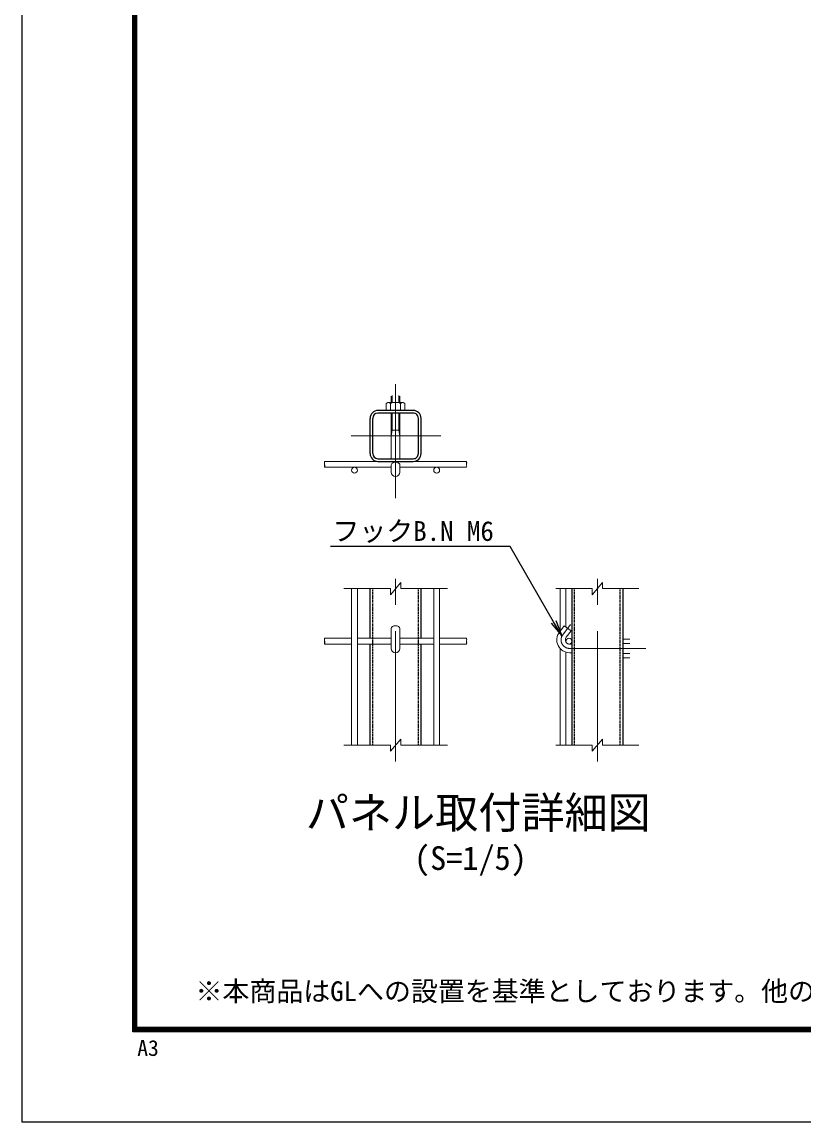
# Model space of a CAD drawing. Units: millimetres, scale not verified, with parts at other scales. Extents: x -4200 to 4200, y -2970 to 2970.
# Drawn here: x -4200 to -2296, y -2970 to -291 of the extents above; entities that cross this region are included whole.
import ezdxf
from ezdxf.enums import TextEntityAlignment as Align

# ---------------------------------------------------------------- set-up
doc = ezdxf.new("R2010")
doc.units = ezdxf.units.MM
doc.header["$LTSCALE"] = 10
doc.linetypes.add('USER1', pattern=[50.8, 31.75, -6.35, 6.35, -6.35])
doc.linetypes.add('USER2', pattern=[0.375, 0.25, -0.125])
for name, color, linetype, lineweight in [('0-0_D-STR-DIM', 7, 'Continuous', 13), ('0-1_D-STR3', 3, 'Continuous', 13), ('0-2_D-BMK', 2, 'USER1', 13), ('0-3_D-STR1', 1, 'Continuous', 25), ('0-5_D-STR2', 7, 'Continuous', 13), ('0-8_D-STR-TXT', 7, 'Continuous', 25), ('0-F_D-TTL', 7, 'Continuous', 25)]:
    doc.layers.add(name, color=color, linetype=linetype, lineweight=lineweight)
doc.layers.add('0-9_D-TTL-TXT', color=7, linetype='Continuous')
doc.styles.add('ＭＳ ゴシック', font='')
doc.styles.get('ＭＳ ゴシック').set_extended_font_data('MS Gothic')

# ---------------------------------------------------------------- blocks, each defined once
blk = doc.blocks.new('MLeader10')
at = {"layer": '0-8_D-STR-TXT'}
blk.add_line((-2899.44, -1748.25), (-2885.21, -1786.22), dxfattribs=at)
for points in [[(-2905.21, -1751.58), (-3010.96, -1568.41), (-3441.69, -1568.41), (-3448.89, -1568.41)], [(-2910.98, -1754.91), (-2885.21, -1786.22), (-2905.21, -1751.58)]]:
    blk.add_lwpolyline(points, dxfattribs=at)

msp = doc.modelspace()

# ---------------------------------------------------------------- linework, layer by layer
at = {"layer": '0-0_D-STR-DIM'}
for p, q in [((-3302.61, -1685.72), (-3277.61, -1655.72)), ((-3277.61, -1670.72), (-3277.61, -1655.72)), ((-2811.23, -1685.72), (-2786.23, -1655.72)), ((-2786.23, -1670.72), (-2786.23, -1655.72)), ((-3302.61, -1670.72), (-3416.22, -1670.72)), ((-3302.61, -1685.72), (-3302.61, -1670.72)), ((-3163.99, -1670.72), (-3277.61, -1670.72)), ((-2811.23, -1670.72), (-2899.54, -1670.72)), ((-2811.23, -1685.72), (-2811.23, -1670.72)), ((-2697.91, -1670.72), (-2786.23, -1670.72)), ((-3302.61, -2052.21), (-3416.22, -2052.21)), ((-3302.61, -2067.21), (-3277.61, -2037.21)), ((-3302.61, -2067.21), (-3302.61, -2052.21)), ((-3277.61, -2052.21), (-3277.61, -2037.21)), ((-3163.99, -2052.21), (-3277.61, -2052.21)), ((-2811.23, -2052.21), (-2899.54, -2052.21)), ((-2811.23, -2067.21), (-2786.23, -2037.21)), ((-2811.23, -2067.21), (-2811.23, -2052.21)), ((-2786.23, -2052.21), (-2786.23, -2037.21)), ((-2697.91, -2052.21), (-2786.23, -2052.21))]:
    msp.add_line(p, q, dxfattribs=at)
at = {"layer": '0-1_D-STR3'}
for p, q in [((-3300.51, -1217.73), (-3300.51, -1202.45)), ((-3298.11, -1217.73), (-3298.11, -1200.75)), ((-3282.11, -1217.73), (-3282.11, -1200.75)), ((-3279.71, -1217.73), (-3279.71, -1202.45)), ((-3308.77, -1217.73), (-3312.67, -1219.98)), ((-3312.67, -1219.98), (-3312.67, -1237.01)), ((-3271.45, -1217.73), (-3308.77, -1217.73)), ((-3306.01, -1217.73), (-3302.11, -1219.98)), ((-3298.21, -1217.73), (-3302.11, -1219.98)), ((-3302.11, -1219.98), (-3302.11, -1237.01)), ((-3282.01, -1217.73), (-3278.11, -1219.98)), ((-3274.21, -1217.73), (-3278.11, -1219.98)), ((-3278.11, -1219.98), (-3278.11, -1237.01)), ((-3271.45, -1217.73), (-3267.55, -1219.98)), ((-3267.55, -1219.98), (-3267.55, -1237.01)), ((-3267.55, -1237.01), (-3312.67, -1237.01)), ((-3300.51, -1354.61), (-3300.51, -1243.41)), ((-3298.11, -1284.61), (-3298.11, -1243.41)), ((-3282.11, -1284.61), (-3282.11, -1243.41)), ((-3279.71, -1354.61), (-3279.71, -1243.41)), ((-3298.11, -1284.61), (-3300.51, -1299.01)), ((-3300.51, -1284.61), (-3279.71, -1284.61)), ((-3282.11, -1284.61), (-3279.71, -1299.01)), ((-3300.51, -1369.71), (-3300.51, -1387.41)), ((-3279.71, -1369.71), (-3279.71, -1387.41)), ((-3300.51, -1767.94), (-3300.51, -1816.61)), ((-3279.71, -1816.61), (-3279.71, -1767.94)), ((-2891.24, -1777.04), (-2879.34, -1761.24)), ((-2862.73, -1773.75), (-2879.34, -1761.24)), ((-2874.63, -1789.55), (-2862.73, -1773.75)), ((-2736.73, -1794.05), (-2736.73, -1841.57)), ((-2719.7, -1794.05), (-2736.73, -1794.05)), ((-2866.33, -1806.21), (-2860.73, -1806.21)), ((-2719.7, -1804.61), (-2736.73, -1804.61)), ((-2866.33, -1827.01), (-2860.73, -1827.01)), ((-2719.7, -1828.61), (-2736.73, -1828.61)), ((-2719.7, -1839.17), (-2736.73, -1839.17))]:
    msp.add_line(p, q, dxfattribs=at)
for centre, radius, start, end in [((-3290.11, -1387.41), 10.4, 180, 0), ((-2866.33, -1795.81), 31.2, 143, 270), ((-2866.33, -1795.81), 10.4, 143, 270), ((-3290.11, -1816.61), 10.4, 180, 0)]:
    msp.add_arc(centre, radius, start, end, dxfattribs=at)
for centre, major_axis, start_param, end_param in [((-3290.11, -1369.77), (10.4, 0), 0, 3.1415927), ((-3290.11, -1768), (-10.4, 0), 3.1415927, 6.2831853)]:
    msp.add_ellipse(centre, major_axis=major_axis, ratio=0.649974, start_param=start_param, end_param=end_param, dxfattribs=at)
at = {"layer": '0-2_D-BMK'}
for p, q in [((-3290.11, -1450.71), (-3290.11, -1173.19)), ((-3398.35, -1299.01), (-3179.5, -1299.01)), ((-3290.11, -2091.8), (-3290.11, -1626.22)), ((-2798.73, -2091.8), (-2798.73, -1626.22)), ((-2882.94, -1783.29), (-2864, -1758.16)), ((-2866.33, -1816.61), (-2680.6, -1816.61))]:
    msp.add_line(p, q, dxfattribs=at)
msp.add_arc((-2866.33, -1795.81), 20.8, 143, 270, dxfattribs=at)
at = {"layer": '0-3_D-STR1'}
for p, q in [((-3352.11, -1341.81), (-3352.11, -1256.21)), ((-3345.71, -1341.81), (-3345.71, -1256.21)), ((-3247.31, -1237.01), (-3332.91, -1237.01)), ((-3247.31, -1243.41), (-3332.91, -1243.41)), ((-3234.51, -1341.81), (-3234.51, -1256.21)), ((-3228.11, -1341.81), (-3228.11, -1256.21)), ((-3332.91, -1354.61), (-3247.31, -1354.61)), ((-3332.91, -1361.01), (-3247.31, -1361.01)), ((-3352.11, -1791.81), (-3352.11, -1670.72)), ((-3228.11, -1791.81), (-3228.11, -1670.72)), ((-2860.73, -1670.72), (-2860.73, -2052.21)), ((-2736.73, -1670.72), (-2736.73, -2052.21)), ((-3352.11, -2052.21), (-3352.11, -1806.21)), ((-3228.11, -2052.21), (-3228.11, -1806.21))]:
    msp.add_line(p, q, dxfattribs=at)
at = {"layer": '0-3_D-STR1', "linetype": 'USER2'}
for p, q in [((-3345.71, -2052.21), (-3345.71, -1670.72)), ((-3234.51, -2052.21), (-3234.51, -1670.72)), ((-2854.32, -2052.21), (-2854.32, -1670.72)), ((-2743.12, -2052.21), (-2743.12, -1670.72))]:
    msp.add_line(p, q, dxfattribs=at)
at = {"layer": '0-3_D-STR1'}
for centre, radius, start, end in [((-3332.91, -1256.21), 19.2, 90, 180.00001), ((-3332.91, -1256.21), 12.8, 90, 180), ((-3247.31, -1256.21), 19.2, 0.00001, 90.00002), ((-3247.31, -1256.21), 12.8, 0.00001, 90.00002), ((-3332.91, -1341.81), 19.2, 180.00001, 270), ((-3332.91, -1341.81), 12.8, 180, 270), ((-3247.31, -1341.81), 19.2, 270, 0.00001), ((-3247.31, -1341.81), 12.8, 270, 0.00001)]:
    msp.add_arc(centre, radius, start, end, dxfattribs=at)
at = {"layer": '0-5_D-STR2'}
for p, q in [((-3462.87, -1361.01), (-3302.11, -1361.01)), ((-3117.33, -1361.01), (-3278.11, -1361.01)), ((-3462.87, -1375.41), (-3300.51, -1375.41)), ((-3117.34, -1375.41), (-3279.71, -1375.41)), ((-3397.31, -1670.72), (-3397.31, -2052.21)), ((-3382.91, -1670.72), (-3382.91, -2052.21)), ((-3197.31, -1670.72), (-3197.31, -2052.21)), ((-3182.91, -1670.72), (-3182.91, -2052.21)), ((-2889.53, -1774.76), (-2889.53, -1670.72)), ((-2875.13, -1764.41), (-2875.13, -1670.72)), ((-3397.31, -1791.81), (-3462.87, -1791.81)), ((-3300.51, -1791.81), (-3382.91, -1791.81)), ((-3279.71, -1791.81), (-3197.31, -1791.81)), ((-3182.91, -1791.81), (-3117.34, -1791.81)), ((-3397.31, -1806.21), (-3462.87, -1806.21)), ((-3300.51, -1806.21), (-3382.91, -1806.21)), ((-3279.71, -1806.21), (-3197.31, -1806.21)), ((-3182.91, -1806.21), (-3117.34, -1806.21)), ((-2889.53, -2052.21), (-2889.53, -1816.67)), ((-2875.13, -2052.21), (-2875.13, -1825.75))]:
    msp.add_line(p, q, dxfattribs=at)
for centre in [(-3390.11, -1382.61), (-3190.11, -1382.61), (-2867.93, -1799.01)]:
    msp.add_circle(centre, 7.2, dxfattribs=at)
for centre, major_axis, start_param, end_param in [((-3462.87, -1364.61), (0, -3.6), 3.1414937, 6.283185), ((-3117.34, -1371.81), (0, 3.6), 3.1414937, 6.283185), ((-3462.87, -1795.41), (0, -3.6), 3.1414937, 6.283185), ((-3117.34, -1795.41), (0, -3.6), 0.0000003, 3.1416916)]:
    msp.add_ellipse(centre, major_axis=major_axis, ratio=0.114898, start_param=start_param, end_param=end_param, dxfattribs=at)
for centre, major_axis in [((-3117.34, -1364.61), (0, 3.6)), ((-3462.87, -1371.81), (0, -3.6)), ((-3462.87, -1802.61), (0, -3.6)), ((-3117.34, -1802.61), (0, 3.6))]:
    msp.add_ellipse(centre, major_axis=major_axis, ratio=0.114898, dxfattribs=at)
at = {"layer": '0-F_D-TTL', "color": 2}
msp.add_lwpolyline([(-4199.74, 2970), (4200.26, 2970), (4200.26, -2970), (-4199.74, -2970)], close=True, dxfattribs=at)
at = {"layer": '0-F_D-TTL'}
for points in [[(-3929.74, 2750), (3930.26, 2750), (3930.26, -2750), (-3929.74, -2750)], [(-3927.24, 2747.5), (3927.76, 2747.5), (3927.76, -2747.5), (-3927.24, -2747.5)], [(-3924.74, 2745), (3925.26, 2745), (3925.26, -2745), (-3924.74, -2745)], [(-3922.24, 2742.5), (3922.76, 2742.5), (3922.76, -2742.5), (-3922.24, -2742.5)], [(-3919.74, 2740), (3920.26, 2740), (3920.26, -2740), (-3919.74, -2740)]]:
    msp.add_lwpolyline(points, close=True, dxfattribs=at)

# ---------------------------------------------------------------- block references
at = {"layer": '0-8_D-STR-TXT'}
msp.add_blockref('MLeader10', (0, 0), dxfattribs=at)

# ---------------------------------------------------------------- texts
at = {"layer": '0-8_D-STR-TXT', "style": 'ＭＳ ゴシック'}
for s, p in [('フックB.N M6', (-3443.84, -1569.13)), ('※本商品はGLへの設置を基準としております。他の条件でご使用の際は別途ご相談ください。', (-3777.26, -2689.87))]:
    msp.add_text(s, height=48.09, dxfattribs=at).set_placement(p, align=Align.BOTTOM_LEFT)
at = {"layer": '0-9_D-TTL-TXT', "style": 'ＭＳ ゴシック'}
for s, height, p in [('パネル取付詳細図', 76.98, (-3508.67, -2277.99)), ('(S=1/5)', 57.7, (-3245.21, -2373.43)), ('A3', 38.49, (-3919.04, -2820.62))]:
    msp.add_text(s, height=height, dxfattribs=at).set_placement(p, align=Align.BOTTOM_LEFT)

doc.saveas('drawing.dxf')
